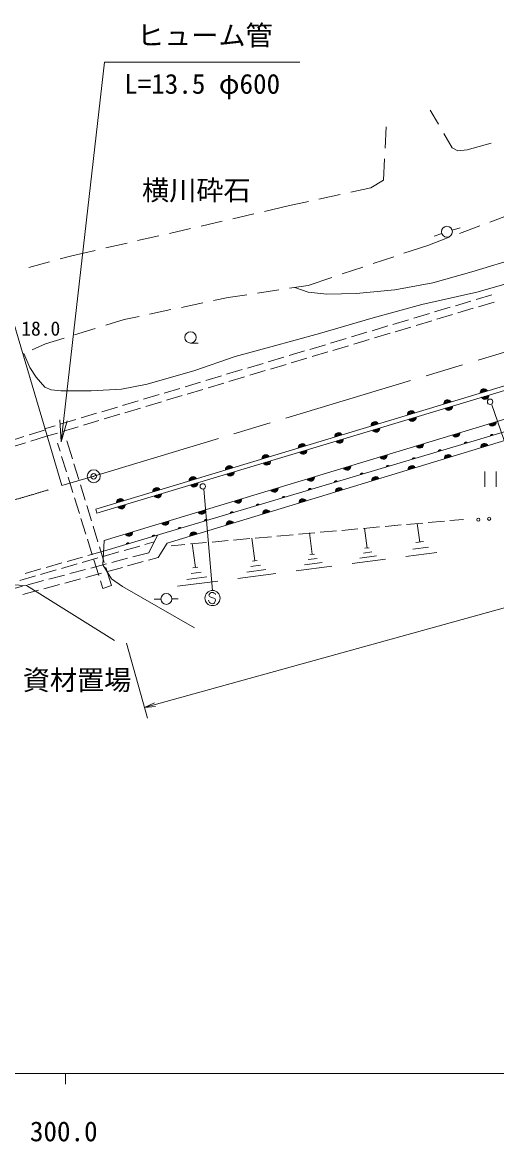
# Model space of a CAD drawing. Units: millimetres, scale not verified. Extents: x 40000 to 680000, y 20000 to 380000.
# Drawn here: x 364034 to 407718, y 198715 to 301867 of the extents above; entities that cross this region are included whole.
import ezdxf
from ezdxf.enums import TextEntityAlignment as Align

# ---------------------------------------------------------------- set-up
doc = ezdxf.new("R2010")
doc.units = ezdxf.units.MM
doc.header["$LTSCALE"] = 1000
doc.header["$PDMODE"] = 32
doc.header["$PDSIZE"] = 500
doc.linetypes.add('CHAIN', pattern=[18.5, 12, -1.5, 3.5, -1.5])
for name, color, linetype, lineweight in [('M-BGD', 7, 'Continuous', 13), ('M-BMK', 2, 'CHAIN', 13), ('M-BMK-SRVR', 3, 'Continuous', 13), ('M-STR-HTXT', 7, 'Continuous', 13), ('M-STR-STRC', 7, 'Continuous', 13), ('M-TTL-BAND', 7, 'Continuous', 13)]:
    doc.layers.add(name, color=color, linetype=linetype, lineweight=lineweight)
doc.styles.add('ＭＳ ゴシック', font='')
doc.styles.get('ＭＳ ゴシック').set_extended_font_data('MS Gothic')

# ---------------------------------------------------------------- blocks, each defined once
blk = doc.blocks.new('open_arrow')
at = {"color": 0, "linetype": 'Continuous', "lineweight": -2}
blk.add_lwpolyline([(7.5, 1.25), (0, 0), (7.5, -1.25)], dxfattribs=at)

msp = doc.modelspace()

# ---------------------------------------------------------------- linework, layer by layer
at = {"layer": 'M-BGD', "color": 1}
for p, q in [((401604, 293789), (402359, 292485)), ((397452, 290278), (397551, 292236)), ((402860, 291620), (403615, 290316)), ((403615, 290316), (404148, 290039)), ((404148, 290039), (405013, 290113)), ((405013, 290113), (407231, 290746)), ((397302, 287322), (397401, 289279)), ((396143, 286631), (397302, 287322)), ((391353, 285574), (393306, 286005)), ((394282, 286221), (396143, 286631)), ((386342, 284446), (388516, 284947)), ((388516, 284947), (390376, 285358)), ((383419, 283772), (385367, 284221)), ((407107, 283461), (408980, 284163)), ((377572, 282424), (379521, 282874)), ((380495, 283098), (382444, 283548)), ((403630, 282725), (404374, 282946)), ((404297, 282410), (406170, 283111)), ((374649, 281750), (376597, 282200)), ((401373, 281315), (403360, 282059)), ((401977, 282168), (402665, 282397)), ((368577, 280351), (370751, 280852)), ((448986, 280632), (370792, 257001)), ((371725, 281077), (373674, 281526)), ((399184, 280583), (401373, 281315)), ((364612, 279284), (366543, 279804)), ((367509, 280064), (368577, 280351)), ((370900, 256647), (449144, 280201)), ((396339, 279631), (398236, 280265)), ((393494, 278679), (395391, 279313)), ((388649, 277370), (390357, 277629)), ((390357, 277629), (392546, 278362)), ((381627, 276223), (382986, 276511)), ((382986, 276511), (384694, 276770)), ((385683, 276920), (387660, 277220)), ((405836, 276327), (407272, 276758)), ((378692, 275600), (380649, 276015)), ((402004, 275178), (403441, 275609)), ((403920, 275753), (405357, 276184)), ((404132, 275085), (405569, 275516)), ((406047, 275660), (407484, 276091)), ((445446, 275156), (371505, 253143)), ((371708, 273954), (373420, 274482)), ((373420, 274482), (374779, 274770)), ((375758, 274978), (377714, 275393)), ((445851, 274694), (377375, 253872)), ((398173, 274028), (399610, 274459)), ((400089, 274603), (401525, 275034)), ((402216, 274511), (403653, 274942)), ((368841, 273069), (370752, 273659)), ((396257, 273454), (397694, 273885)), ((398385, 273361), (399822, 273792)), ((400301, 273936), (401737, 274367)), ((366173, 272246), (367886, 272774)), ((392426, 272304), (393863, 272735)), ((394342, 272879), (395778, 273310)), ((394554, 272212), (395990, 272643)), ((396469, 272786), (397906, 273217)), ((364931, 271685), (366173, 272246)), ((379527, 272309), (380227, 272309)), ((388595, 271155), (390032, 271586)), ((390510, 271729), (391947, 272161)), ((390722, 271062), (392159, 271493)), ((392638, 271637), (394075, 272068)), ((384764, 270005), (386200, 270436)), ((386679, 270580), (388116, 271011)), ((386891, 269913), (388328, 270344)), ((388807, 270487), (390243, 270919)), ((380932, 268856), (382369, 269287)), ((382848, 269431), (384285, 269862)), ((384975, 269338), (386412, 269769)), ((379017, 268281), (380453, 268712)), ((381144, 268189), (382581, 268620)), ((383060, 268763), (384497, 269194)), ((375185, 267132), (376622, 267563)), ((377101, 267706), (378538, 268137)), ((377313, 267039), (378750, 267470)), ((379228, 267614), (380665, 268045)), ((371354, 265982), (372791, 266413)), ((373270, 266557), (374706, 266988)), ((373482, 265890), (374918, 266321)), ((375397, 266464), (376834, 266895)), ((367523, 264833), (368959, 265264)), ((369438, 265407), (370875, 265839)), ((369650, 264740), (371087, 265171)), ((371566, 265315), (373003, 265746)), ((364649, 263849), (366084, 264297)), ((366061, 264394), (367044, 264689)), ((367735, 264166), (369171, 264597)), ((362740, 263253), (364172, 263700)), ((362898, 262674), (364330, 263121)), ((364807, 263270), (366262, 263724)), ((366262, 263724), (367256, 264022)), ((367273, 263073), (367499, 262346)), ((368637, 261649), (368129, 263303)), ((367648, 261868), (368094, 260436)), ((369225, 259738), (368784, 261171)), ((368243, 259959), (368688, 258527)), ((406628, 260463), (406628, 259063)), ((407678, 259063), (407678, 260463)), ((369813, 257826), (369372, 259260)), ((368837, 258049), (369283, 256617)), ((370401, 255915), (369960, 257348)), ((370792, 257001), (370900, 256647)), ((369432, 256140), (369878, 254707)), ((401421, 255771), (402915, 255906)), ((403413, 255951), (404671, 256064)), ((370989, 254003), (370548, 255437)), ((389470, 254692), (390964, 254827)), ((390725, 252845), (390469, 254808)), ((391462, 254872), (392956, 255007)), ((393454, 255052), (394948, 255187)), ((395446, 255232), (396940, 255366)), ((395783, 253419), (395543, 255257)), ((397438, 255411), (398931, 255546)), ((399429, 255591), (400923, 255726)), ((400639, 253970), (400415, 255688)), ((370026, 254230), (370472, 252798)), ((375323, 253743), (376161, 253983)), ((375685, 252994), (376468, 254621)), ((376532, 252540), (377375, 253872)), ((379510, 253793), (381004, 253928)), ((379973, 251624), (379682, 253854)), ((381502, 253973), (382996, 254108)), ((383494, 254153), (384988, 254288)), ((385458, 252247), (385185, 254341)), ((385486, 254333), (386980, 254467)), ((387478, 254512), (388972, 254647)), ((400997, 254017), (400281, 253924)), ((370067, 252731), (371505, 253143)), ((371577, 252091), (371136, 253525)), ((371477, 252644), (372919, 253056)), ((373400, 253193), (374842, 253606)), ((374205, 252601), (375685, 252994)), ((377754, 253635), (379012, 253748)), ((390930, 252871), (390520, 252818)), ((396219, 253060), (395453, 252960)), ((395974, 253444), (395591, 253394)), ((402219, 253012), (399357, 252639)), ((401429, 253491), (399998, 253304)), ((366222, 251629), (367664, 252043)), ((367631, 251544), (369073, 251956)), ((368144, 252180), (369586, 252593)), ((369554, 252094), (370996, 252506)), ((370339, 251574), (371789, 251959)), ((370621, 252320), (371067, 250888)), ((372272, 252088), (373722, 252473)), ((375170, 252167), (373723, 251771)), ((376532, 252540), (375652, 252299)), ((385955, 251838), (385082, 251724)), ((385676, 252275), (385240, 252218)), ((392532, 251749), (389259, 251322)), ((391657, 252079), (390021, 251865)), ((391191, 252462), (390373, 252355)), ((397474, 252393), (394411, 251994)), ((396655, 252702), (395123, 252502)), ((363785, 250444), (365228, 250857)), ((364299, 251079), (365741, 251492)), ((365708, 250994), (367151, 251407)), ((366473, 250547), (367923, 250932)), ((368406, 251061), (369856, 251446)), ((371312, 251110), (369865, 250714)), ((372233, 249960), (371724, 251613)), ((373241, 251639), (371794, 251242)), ((381031, 250754), (379172, 250511)), ((380502, 251189), (379572, 251068)), ((380205, 251654), (379740, 251594)), ((387385, 251078), (383895, 250623)), ((386452, 251430), (384707, 251202)), ((362607, 249520), (364057, 249905)), ((364540, 250034), (365990, 250419)), ((367454, 250053), (366007, 249657)), ((369383, 250582), (367936, 250186)), ((371215, 250411), (371442, 249683)), ((371442, 249683), (372233, 249960)), ((382025, 250379), (378308, 249895)), ((365525, 249525), (364078, 249129)), ((376159, 248714), (376789, 248722)), ((377803, 248738), (378376, 248738))]:
    msp.add_line(p, q, dxfattribs=at)
for points in [[(389131, 277443), (390350, 277003), (392089, 276810), (394794, 276865), (398328, 277224), (401834, 277859), (405451, 278881), (409896, 280233), (414727, 281807), (418288, 282773), (421408, 283988), (423119, 284264), (425052, 284595)], [(364169, 271342), (364710, 270074), (365299, 269154), (366091, 268233), (366698, 267994), (367563, 267921), (370379, 267902), (373177, 268068), (375514, 268528), (379904, 269798), (383631, 271068), (386916, 271979), (391388, 273194), (396358, 274629), (400830, 275871), (405882, 277003), (408394, 277694)], [(371561, 254108), (449832, 277846), (444891, 268132)], [(379898, 246065), (373254, 249875), (372242, 250574), (371432, 251862), (371561, 254108)], [(358382, 250243), (364421, 249969), (372519, 244908)]]:
    msp.add_lwpolyline(points, dxfattribs=at)
for centre, radius in [((403147, 282577), 500), ((379527, 272834), 525), ((407123, 266902), 250), ((380649, 259103), 250), ((406036, 256032), 150), ((407032, 256119), 150), ((377296, 248730), 500)]:
    msp.add_circle(centre, radius, dxfattribs=at)
for centre, radius, start, end in [((406555, 267752), 354, 25.61284, 188.01801), ((406555, 267752), 283, 27.83688, 185.79398), ((406655, 267467), 354, 205.55096, 7.95614), ((406555, 267752), 212, 31.5832, 182.04765), ((406655, 267467), 283, 207.775, 5.7321), ((406555, 267752), 142, 39.29493, 174.33592), ((406555, 267752), 100, 49.61259, 164.01826), ((406655, 267467), 212, 211.52133, 1.98578), ((406655, 267467), 142, 219.23306, 354.27405), ((406655, 267467), 100, 229.55072, 343.95638), ((403204, 266740), 354, 25.61284, 188.01801), ((403204, 266740), 283, 27.83688, 185.79398), ((403304, 266458), 354, 205.55096, 7.95614), ((403204, 266740), 212, 31.5832, 182.04765), ((403304, 266458), 283, 207.775, 5.7321), ((403204, 266740), 142, 39.29493, 174.33592), ((403204, 266740), 100, 49.61259, 164.01826), ((403304, 266458), 212, 211.52133, 1.98578), ((403304, 266458), 142, 219.23306, 354.27405), ((403304, 266458), 100, 229.55072, 343.95638), ((399854, 265727), 354, 25.61284, 188.01801), ((399854, 265727), 283, 27.83688, 185.79398), ((399952, 265449), 354, 205.55096, 7.95614), ((399854, 265727), 212, 31.5832, 182.04765), ((399952, 265449), 283, 207.775, 5.7321), ((399854, 265727), 142, 39.29493, 174.33592), ((399854, 265727), 100, 49.61259, 164.01826), ((399952, 265449), 212, 211.52133, 1.98578), ((399952, 265449), 142, 219.23306, 354.27405), ((399952, 265449), 100, 229.55072, 343.95638), ((396503, 264715), 354, 25.61284, 188.01801), ((396503, 264715), 283, 27.83688, 185.79398), ((396601, 264440), 354, 205.55096, 7.95614), ((396503, 264715), 212, 31.5832, 182.04765), ((396601, 264440), 283, 207.775, 5.7321), ((396503, 264715), 142, 39.29493, 174.33592), ((396503, 264715), 100, 49.61259, 164.01826), ((396601, 264440), 212, 211.52133, 1.98578), ((396601, 264440), 142, 219.23306, 354.27405), ((396601, 264440), 100, 229.55072, 343.95638), ((407331, 265013), 354, 205.66862, 8.07379), ((407331, 265013), 283, 207.89265, 5.84976), ((407331, 265013), 212, 211.63898, 2.10343), ((407331, 265013), 142, 219.35071, 354.3917), ((407331, 265013), 100, 229.66837, 344.07404), ((389803, 262690), 354, 25.61284, 188.01801), ((393153, 263702), 354, 25.61284, 188.01801), ((393153, 263702), 283, 27.83688, 185.79398), ((393249, 263432), 354, 205.55096, 7.95614), ((393153, 263702), 212, 31.5832, 182.04765), ((393249, 263432), 283, 207.775, 5.7321), ((393153, 263702), 142, 39.29493, 174.33592), ((393153, 263702), 100, 49.61259, 164.01826), ((393249, 263432), 212, 211.52133, 1.98578), ((393249, 263432), 142, 219.23306, 354.27405), ((393249, 263432), 100, 229.55072, 343.95638), ((403982, 263997), 354, 205.66862, 8.07379), ((403982, 263997), 283, 207.89265, 5.84976), ((403982, 263997), 212, 211.63898, 2.10343), ((403982, 263997), 142, 219.35071, 354.3917), ((403982, 263997), 100, 229.66837, 344.07404), ((404899, 263020), 162, 39.19845, 173.95872), ((404899, 263020), 130, 45.31424, 167.84293), ((404899, 263020), 100, 55.26077, 157.8964), ((406606, 262703), 354, 25.71093, 188.11611), ((407295, 263733), 162, 39.19845, 173.95872), ((407295, 263733), 130, 45.31424, 167.84293), ((407295, 263733), 100, 55.26077, 157.8964), ((386452, 261677), 354, 25.61284, 188.01801), ((389803, 262690), 283, 27.83688, 185.79398), ((389898, 262423), 354, 205.55096, 7.95614), ((389803, 262690), 212, 31.5832, 182.04765), ((389898, 262423), 283, 207.775, 5.7321), ((389803, 262690), 142, 39.29493, 174.33592), ((389803, 262690), 100, 49.61259, 164.01826), ((389898, 262423), 212, 211.52133, 1.98578), ((389898, 262423), 142, 219.23306, 354.27405), ((389898, 262423), 100, 229.55072, 343.95638), ((397283, 261965), 354, 205.66862, 8.07379), ((400633, 262981), 354, 205.66862, 8.07379), ((400633, 262981), 283, 207.89265, 5.84976), ((400633, 262981), 212, 211.63898, 2.10343), ((400633, 262981), 142, 219.35071, 354.3917), ((400633, 262981), 100, 229.66837, 344.07404), ((402503, 262306), 162, 39.19845, 173.95872), ((402503, 262306), 130, 45.31424, 167.84293), ((402503, 262306), 100, 55.26077, 157.8964), ((403257, 261685), 354, 25.71093, 188.11611), ((406606, 262703), 283, 27.93497, 185.89207), ((406606, 262703), 212, 31.6813, 182.14574), ((406606, 262703), 142, 39.39303, 174.43401), ((406606, 262703), 100, 49.71069, 164.11635), ((383102, 260665), 354, 25.61284, 188.01801), ((386452, 261677), 283, 27.83688, 185.79398), ((386547, 261414), 354, 205.55096, 7.95614), ((386452, 261677), 212, 31.5832, 182.04765), ((386547, 261414), 283, 207.775, 5.7321), ((386452, 261677), 142, 39.29493, 174.33592), ((386452, 261677), 100, 49.61259, 164.01826), ((386547, 261414), 212, 211.52133, 1.98578), ((386547, 261414), 142, 219.23306, 354.27405), ((386547, 261414), 100, 229.55072, 343.95638), ((393934, 260950), 354, 205.66862, 8.07379), ((393934, 260950), 283, 207.89265, 5.84976), ((397283, 261965), 283, 207.89265, 5.84976), ((397283, 261965), 212, 211.63898, 2.10343), ((397283, 261965), 142, 219.35071, 354.3917), ((397283, 261965), 100, 229.66837, 344.07404), ((397711, 260880), 162, 39.19845, 173.95872), ((397711, 260880), 130, 45.31424, 167.84293), ((397711, 260880), 100, 55.26077, 157.8964), ((399908, 260667), 354, 25.71093, 188.11611), ((400107, 261593), 162, 39.19845, 173.95872), ((400107, 261593), 130, 45.31424, 167.84293), ((400107, 261593), 100, 55.26077, 157.8964), ((403257, 261685), 283, 27.93497, 185.89207), ((403257, 261685), 212, 31.6813, 182.14574), ((403257, 261685), 142, 39.39303, 174.43401), ((403257, 261685), 100, 49.71069, 164.11635), ((379752, 259652), 354, 25.61284, 188.01801), ((383102, 260665), 283, 27.83688, 185.79398), ((383195, 260405), 354, 205.55096, 7.95614), ((383102, 260665), 212, 31.5832, 182.04765), ((383195, 260405), 283, 207.775, 5.7321), ((383102, 260665), 142, 39.29493, 174.33592), ((383102, 260665), 100, 49.61259, 164.01826), ((383195, 260405), 212, 211.52133, 1.98578), ((383195, 260405), 142, 219.23306, 354.27405), ((383195, 260405), 100, 229.55072, 343.95638), ((390585, 259934), 354, 205.66862, 8.07379), ((390585, 259934), 283, 207.89265, 5.84976), ((393934, 260950), 212, 211.63898, 2.10343), ((393934, 260950), 142, 219.35071, 354.3917), ((393934, 260950), 100, 229.66837, 344.07404), ((395315, 260166), 162, 39.19845, 173.95872), ((395315, 260166), 130, 45.31424, 167.84293), ((395315, 260166), 100, 55.26077, 157.8964), ((396560, 259649), 354, 25.71093, 188.11611), ((399908, 260667), 283, 27.93497, 185.89207), ((399908, 260667), 212, 31.6813, 182.14574), ((399908, 260667), 142, 39.39303, 174.43401), ((399908, 260667), 100, 49.71069, 164.11635), ((376401, 258640), 354, 25.61284, 188.01801), ((376401, 258640), 283, 27.83688, 185.79398), ((379752, 259652), 283, 27.83688, 185.79398), ((379844, 259396), 354, 205.55096, 7.95614), ((379752, 259652), 212, 31.5832, 182.04765), ((379844, 259396), 283, 207.775, 5.7321), ((379752, 259652), 142, 39.29493, 174.33592), ((379752, 259652), 100, 49.61259, 164.01826), ((379844, 259396), 212, 211.52133, 1.98578), ((379844, 259396), 142, 219.23306, 354.27405), ((379844, 259396), 100, 229.55072, 343.95638), ((387235, 258918), 354, 205.66862, 8.07379), ((387235, 258918), 283, 207.89265, 5.84976), ((387235, 258918), 212, 211.63898, 2.10343), ((390585, 259934), 212, 211.63898, 2.10343), ((390585, 259934), 142, 219.35071, 354.3917), ((390585, 259934), 100, 229.66837, 344.07404), ((392919, 259453), 162, 39.19845, 173.95872), ((392919, 259453), 130, 45.31424, 167.84293), ((392919, 259453), 100, 55.26077, 157.8964), ((393211, 258630), 354, 25.71093, 188.11611), ((393211, 258630), 283, 27.93497, 185.89207), ((396560, 259649), 283, 27.93497, 185.89207), ((396560, 259649), 212, 31.6813, 182.14574), ((396560, 259649), 142, 39.39303, 174.43401), ((396560, 259649), 100, 49.71069, 164.11635), ((373051, 257627), 354, 25.61284, 188.01801), ((373051, 257627), 283, 27.83688, 185.79398), ((376492, 258387), 354, 205.55096, 7.95614), ((376401, 258640), 212, 31.5832, 182.04765), ((376492, 258387), 283, 207.775, 5.7321), ((376401, 258640), 142, 39.29493, 174.33592), ((376401, 258640), 100, 49.61259, 164.01826), ((376492, 258387), 212, 211.52133, 1.98578), ((376492, 258387), 142, 219.23306, 354.27405), ((376492, 258387), 100, 229.55072, 343.95638), ((383886, 257902), 354, 205.66862, 8.07379), ((383886, 257902), 283, 207.89265, 5.84976), ((383886, 257902), 212, 211.63898, 2.10343), ((383886, 257902), 142, 219.35071, 354.3917), ((387235, 258918), 142, 219.35071, 354.3917), ((387235, 258918), 100, 229.66837, 344.07404), ((388127, 258026), 162, 39.19845, 173.95872), ((388127, 258026), 130, 45.31424, 167.84293), ((388127, 258026), 100, 55.26077, 157.8964), ((389863, 257612), 354, 25.71093, 188.11611), ((389863, 257612), 283, 27.93497, 185.89207), ((390523, 258740), 162, 39.19845, 173.95872), ((390523, 258740), 130, 45.31424, 167.84293), ((390523, 258740), 100, 55.26077, 157.8964), ((393211, 258630), 212, 31.6813, 182.14574), ((393211, 258630), 142, 39.39303, 174.43401), ((393211, 258630), 100, 49.71069, 164.11635), ((373141, 257378), 354, 205.55096, 7.95614), ((373051, 257627), 212, 31.5832, 182.04765), ((373141, 257378), 283, 207.775, 5.7321), ((373051, 257627), 142, 39.29493, 174.33592), ((373051, 257627), 100, 49.61259, 164.01826), ((373141, 257378), 212, 211.52133, 1.98578), ((373141, 257378), 142, 219.23306, 354.27405), ((373141, 257378), 100, 229.55072, 343.95638), ((380537, 256887), 354, 205.66862, 8.07379), ((380537, 256887), 283, 207.89265, 5.84976), ((380537, 256887), 212, 211.63898, 2.10343), ((380537, 256887), 142, 219.35071, 354.3917), ((380537, 256887), 100, 229.66837, 344.07404), ((383886, 257902), 100, 229.66837, 344.07404), ((385731, 257313), 162, 39.19845, 173.95872), ((385731, 257313), 130, 45.31424, 167.84293), ((385731, 257313), 100, 55.26077, 157.8964), ((386514, 256594), 354, 25.71093, 188.11611), ((386514, 256594), 283, 27.93497, 185.89207), ((389863, 257612), 212, 31.6813, 182.14574), ((389863, 257612), 142, 39.39303, 174.43401), ((389863, 257612), 100, 49.71069, 164.11635), ((377187, 255871), 354, 205.66862, 8.07379), ((377187, 255871), 283, 207.89265, 5.84976), ((377187, 255871), 212, 211.63898, 2.10343), ((377187, 255871), 142, 219.35071, 354.3917), ((377187, 255871), 100, 229.66837, 344.07404), ((380939, 255886), 162, 39.19845, 173.95872), ((380939, 255886), 130, 45.31424, 167.84293), ((380939, 255886), 100, 55.26077, 157.8964), ((383165, 255576), 354, 25.71093, 188.11611), ((383165, 255576), 283, 27.93497, 185.89207), ((383335, 256600), 162, 39.19845, 173.95872), ((383335, 256600), 130, 45.31424, 167.84293), ((383335, 256600), 100, 55.26077, 157.8964), ((386514, 256594), 212, 31.6813, 182.14574), ((386514, 256594), 142, 39.39303, 174.43401), ((386514, 256594), 100, 49.71069, 164.11635), ((373838, 254855), 354, 205.66862, 8.07379), ((373838, 254855), 283, 207.89265, 5.84976), ((373838, 254855), 212, 211.63898, 2.10343), ((373838, 254855), 142, 219.35071, 354.3917), ((373838, 254855), 100, 229.66837, 344.07404), ((378542, 255173), 162, 39.19845, 173.95872), ((378542, 255173), 130, 45.31424, 167.84293), ((378542, 255173), 100, 55.26077, 157.8964), ((379817, 254557), 354, 25.71093, 188.11611), ((379817, 254557), 283, 27.93497, 185.89207), ((383165, 255576), 212, 31.6813, 182.14574), ((383165, 255576), 142, 39.39303, 174.43401), ((383165, 255576), 100, 49.71069, 164.11635), ((373750, 253746), 162, 39.19845, 173.95872), ((373750, 253746), 130, 45.31424, 167.84293), ((373750, 253746), 100, 55.26077, 157.8964), ((376146, 254460), 162, 39.19845, 173.95872), ((376146, 254460), 130, 45.31424, 167.84293), ((376146, 254460), 100, 55.26077, 157.8964), ((379817, 254557), 212, 31.6813, 182.14574), ((379817, 254557), 142, 39.39303, 174.43401), ((379817, 254557), 100, 49.71069, 164.11635)]:
    msp.add_arc(centre, radius, start, end, dxfattribs=at)
at = {"layer": 'M-BMK'}
msp.add_lwpolyline([(367672, 259177), (370601, 260030), (466349, 289005), (509464, 301780)], dxfattribs=at)
msp.add_arc((330966, 373426), 120000, 270.23512, 287.8111, dxfattribs=at)
at = {"layer": 'M-BMK-SRVR'}
msp.add_circle((370601, 260030), 600, dxfattribs=at)
msp.add_point((370601, 260030), dxfattribs=at)
at = {"layer": 'M-STR-HTXT'}
for p, q in [((367672, 259177), (356332, 297430)), ((375278, 238714), (454931, 260842)), ((373627, 244657), (375545, 237751))]:
    msp.add_line(p, q, dxfattribs=at)
msp.add_lwpolyline([(367593, 263204), (371593, 298204), (389593, 298204)], dxfattribs=at)
at = {"layer": 'M-STR-STRC'}
for p, q in [((415400, 243062), (407272, 266625)), ((381550, 249510), (380743, 258849)), ((381220, 248529), (381193, 248606)), ((381230, 249151), (381218, 249071)), ((381218, 249071), (381278, 248944)), ((381320, 249248), (381230, 249151)), ((381278, 248944), (381384, 248892)), ((381411, 249313), (381320, 249248)), ((381384, 248892), (381757, 248760)), ((381528, 249336), (381411, 249313)), ((381609, 249325), (381528, 249336)), ((381710, 249274), (381609, 249325)), ((381787, 249222), (381710, 249274)), ((381757, 248760), (381813, 248640)), ((381811, 249144), (381787, 249222)), ((381813, 248640), (381792, 248480)), ((381279, 248405), (381220, 248529)), ((381351, 248353), (381279, 248405)), ((381454, 248301), (381351, 248353)), ((381538, 248289), (381454, 248301)), ((381655, 248309), (381538, 248289)), ((381742, 248376), (381655, 248309)), ((381792, 248480), (381742, 248376))]:
    msp.add_line(p, q, dxfattribs=at)
msp.add_circle((381550, 248810), 700, dxfattribs=at)
at = {"layer": 'M-TTL-BAND'}
for p, q in [((40000, 205000), (579000, 205000)), ((368000, 205000), (368000, 204000))]:
    msp.add_line(p, q, dxfattribs=at)

# ---------------------------------------------------------------- block references
at = {"layer": 'M-STR-HTXT'}
for p, xscale, yscale, rotation in [((367593, 263204), 267, 267, 83.5), ((375278, 238714), 133, 133, 15.5)]:
    msp.add_blockref('open_arrow', p, dxfattribs=dict(at, xscale=xscale, yscale=yscale, rotation=rotation))

# ---------------------------------------------------------------- texts
at = {"layer": 'M-BGD', "color": 1, "style": 'ＭＳ ゴシック'}
for s, height, p in [('横川砕石', 1833, (380056, 286395)), ('18.0', 1320, (365727, 273654)), ('資材置場', 1833, (369065, 241253))]:
    msp.add_text(s, height=height, dxfattribs=at).set_placement(p, align=Align.MIDDLE_CENTER)
at = {"layer": 'M-STR-HTXT', "style": 'ＭＳ ゴシック'}
msp.add_text('ヒューム管', height=1833, dxfattribs=at).set_placement((374593, 299204), align=Align.BOTTOM_LEFT)
msp.add_text('L=13.5 φ600', height=1833, dxfattribs=at).set_placement((380593, 296204), align=Align.MIDDLE_CENTER)
at = {"layer": 'M-TTL-BAND', "style": 'ＭＳ ゴシック'}
msp.add_text('300.0', height=1833, dxfattribs=at).set_placement((367844, 198195), align=Align.BOTTOM_CENTER)

doc.saveas('drawing.dxf')
